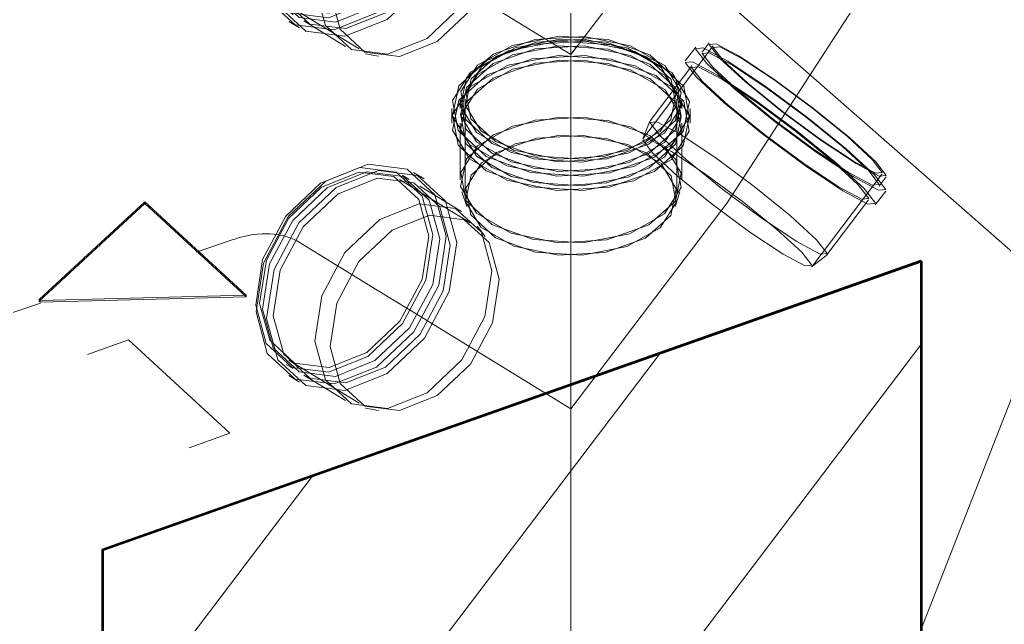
# Model space of a CAD drawing. Header units: millimetres. Extents: x 56023 to 81647, y 35036 to 59756.
# Drawn here: x 60589 to 61100, y 46674 to 46988 of the extents above; entities that cross this region are included whole.
import ezdxf

# ---------------------------------------------------------------- set-up
doc = ezdxf.new("R2010")
doc.units = ezdxf.units.MM
for name, color, linetype, lineweight in [('Марки труб', 7, 'Continuous', 20), ('Обобщенные модели', 7, 'Continuous', 20), ('Соединительные детали трубопроводов', 7, 'Continuous', 20), ('Трубы', 7, 'Continuous', 20)]:
    doc.layers.add(name, color=color, linetype=linetype, lineweight=lineweight)

# ---------------------------------------------------------------- blocks, each defined once
blk = doc.blocks.new('VK__GM__УГО_Пол для схемы_R21 - UD_УГО пола B1_1 L_500_H_250-2221098-О_Схема систем К1_К2_ АБК')
at = {"layer": 'Обобщенные модели', "lineweight": 9}
h = blk.add_hatch(dxfattribs=at)
h.set_pattern_fill('FP_2', color=256, style=0, pattern_type=2)
h.set_pattern_definition([(29.688, (63250.97, 38024.02), (-106.0659, 60.4696), [])])
h.paths.add_polyline_path([(60632.21, 46712.76), (60631.68, 46713.24), (61056.82, 46863.28), (61057.35, 46862.79)])
h = blk.add_hatch(dxfattribs=at)
h.set_pattern_fill('FP_1', color=256, style=0, pattern_type=2)
h.set_pattern_definition([(52.835, (55704.96, 57013.4), (-90.1847, 55.314), [])])
h.paths.add_polyline_path([(61057.35, 46862.79), (61057.35, 46657.4), (60632.21, 46507.37), (60632.21, 46712.76)])
h = blk.add_hatch(dxfattribs=at)
h.set_pattern_fill('FP_3', color=256, style=0, pattern_type=2)
h.set_pattern_definition([(32.616, (68178.23, 51802.39), (-55.8256, 138.5568), [])])
h.paths.add_polyline_path([(60632.21, 46507.37), (60631.68, 46507.85), (60631.68, 46713.24), (60632.21, 46712.76)])
at = {"layer": 'Обобщенные модели', "lineweight": 35}
for p, q in [((60631.68, 46713.24), (61056.82, 46863.28)), ((61057.35, 46862.79), (60632.21, 46712.76)), ((61056.82, 46863.28), (61056.82, 46657.88)), ((61057.35, 46862.79), (61056.82, 46863.28)), ((61057.35, 46657.4), (61057.35, 46862.79)), ((60631.68, 46507.85), (60631.68, 46713.24)), ((60631.68, 46713.24), (60632.21, 46712.76)), ((60632.21, 46712.76), (60632.21, 46507.37)), ((61056.82, 46657.88), (60631.68, 46507.85)), ((60632.21, 46507.37), (61057.35, 46657.4)), ((61056.82, 46657.88), (61057.35, 46657.4)), ((60631.68, 46507.85), (60632.21, 46507.37))]:
    blk.add_line(p, q, dxfattribs=at)
blk = doc.blocks.new('ADSK_ППР_Крестовина канализационная - Крестовина канализационная-4020805-О_Схема систем К1_К2_ АБК')
at = {"layer": 'Соединительные детали трубопроводов', "color": 24, "true_color": 0xa52900}
for p, q in [((60948.98, 46974.78), (60912.43, 46926.55)), ((60939.88, 46974.19), (60934.41, 46966.97)), ((60946.91, 46976.35), (60943.3, 46971.59)), ((60937.83, 46964.37), (60916.19, 46935.82)), ((60817.49, 46947.12), (60817.49, 46942.19)), ((60820.09, 46947.12), (60820.09, 46897.17)), ((60930.09, 46897.17), (60930.09, 46947.12)), ((60932.69, 46942.19), (60932.69, 46947.12)), ((60813.19, 46942.19), (60813.19, 46934.72)), ((60936.99, 46934.72), (60936.99, 46942.19)), ((60817.49, 46934.72), (60817.49, 46905.14)), ((60916.11, 46935.69), (60912.36, 46926.43)), ((60932.69, 46905.14), (60932.69, 46934.72)), ((60791.09, 46905.35), (60787.48, 46907.56)), ((60798.81, 46905.66), (60793.33, 46909.01)), ((61000.09, 46860.1), (61036.64, 46908.33)), ((60822.68, 46882.92), (60786.12, 46905.35)), ((60818.2, 46888.72), (60796.56, 46901.99)), ((61035.11, 46902), (61038.71, 46906.76)), ((60818.49, 46899.04), (60821.05, 46891.34)), ((60875.09, 46713.14), (60875.09, 46897.17)), ((60929.13, 46891.34), (60931.68, 46899.04)), ((61033.06, 46892.18), (61038.53, 46899.4)), ((60875.09, 46786.26), (60956.26, 46893.33)), ((61007.99, 46866.23), (61029.64, 46894.78)), ((60830.57, 46875.7), (60826.46, 46881.15)), ((60999.99, 46860), (61007.89, 46866.12)), ((60875.09, 46786.26), (60793.92, 46836.04)), ((60728.61, 46811.58), (60765.17, 46789.16)), ((60727.25, 46809.36), (60730.86, 46807.15)), ((60728.61, 46803.48), (60734.08, 46800.13)), ((60736.33, 46803.79), (60757.97, 46790.52)), ((60768.46, 46786.58), (60775.18, 46785.4))]:
    blk.add_line(p, q, dxfattribs=at)
for points in [[(60905.4, 46919.2, 0), (60923.65, 46929.47, 0), (60932.28, 46943.23, 0), (60929.58, 46957.76, 0), (60916.09, 46970.19, 0), (60894.48, 46978.05, 0), (60869.02, 46979.78, 0), (60844.77, 46975.04, 0)], [(60844.77, 46975.04, 0), (60826.52, 46964.78, 0), (60817.89, 46951.02, 0), (60820.59, 46936.49, 0), (60834.09, 46924.06, 0), (60855.7, 46916.2, 0), (60881.15, 46914.47, 0), (60905.4, 46919.2, 0)], [(60846.14, 46973.78, 0), (60828.72, 46963.98, 0), (60820.48, 46950.84, 0), (60823.05, 46936.97, 0), (60835.94, 46925.1, 0), (60856.57, 46917.6, 0), (60880.88, 46915.94, 0), (60904.04, 46920.46, 0)], [(60907.67, 46912.19, 0), (60927.28, 46923.22, 0), (60936.55, 46938.01, 0), (60933.65, 46953.63, 0), (60919.15, 46966.98, 0), (60895.92, 46975.42, 0), (60868.57, 46977.29, 0), (60842.51, 46972.2, 0)], [(60905.4, 46914.27, 0), (60923.65, 46924.54, 0), (60932.28, 46938.3, 0), (60929.58, 46952.83, 0), (60916.09, 46965.26, 0), (60894.48, 46973.12, 0), (60869.02, 46974.85, 0), (60844.77, 46970.12, 0)], [(60904.04, 46920.46, 0), (60921.46, 46930.26, 0), (60929.7, 46943.4, 0), (60927.12, 46957.28, 0), (60914.24, 46969.15, 0), (60893.6, 46976.65, 0), (60869.3, 46978.3, 0), (60846.14, 46973.78, 0)], [(60956.63, 46966.8, 0), (60943.7, 46973.73, 0), (60939.79, 46973.35, 0), (60945.67, 46965.72, 0), (60960.17, 46952.37, 0), (60980.42, 46935.93, 0), (61002.41, 46919.66, 0), (61021.79, 46906.79, 0)], [(60962.5, 46969.47, 0), (60950.47, 46975.92, 0), (60946.83, 46975.57, 0), (60952.3, 46968.47, 0), (60965.8, 46956.05, 0), (60984.64, 46940.75, 0), (61005.1, 46925.61, 0), (61023.13, 46913.63, 0)], [(60963.86, 46968.21, 0), (60952.38, 46974.37, 0), (60948.91, 46974.03, 0), (60954.13, 46967.26, 0), (60967.02, 46955.39, 0), (60985.01, 46940.79, 0), (61004.55, 46926.33, 0), (61021.76, 46914.89, 0)], [(60842.51, 46972.2, 0), (60822.9, 46961.17, 0), (60813.63, 46946.38, 0), (60816.53, 46930.76, 0), (60831.03, 46917.41, 0), (60854.25, 46908.96, 0), (60881.61, 46907.1, 0), (60907.67, 46912.19, 0)], [(60844.77, 46970.12, 0), (60826.52, 46959.85, 0), (60817.89, 46946.09, 0), (60820.59, 46931.56, 0), (60834.09, 46919.13, 0), (60855.7, 46911.27, 0), (60881.15, 46909.54, 0), (60905.4, 46914.27, 0)], [(60907.67, 46904.71, 0), (60927.28, 46915.74, 0), (60936.55, 46930.53, 0), (60933.65, 46946.15, 0), (60919.15, 46959.5, 0), (60895.92, 46967.95, 0), (60868.57, 46969.81, 0), (60842.51, 46964.72, 0)], [(60958.89, 46964.72, 0), (60946.86, 46971.17, 0), (60943.23, 46970.81, 0), (60948.7, 46963.71, 0), (60962.19, 46951.29, 0), (60981.03, 46935.99, 0), (61001.49, 46920.85, 0), (61019.52, 46908.87, 0)], [(61023.13, 46913.63, 0), (61035.15, 46907.18, 0), (61038.79, 46907.54, 0), (61033.32, 46914.63, 0), (61019.83, 46927.06, 0), (61000.99, 46942.35, 0), (60980.52, 46957.49, 0), (60962.5, 46969.47, 0)], [(60842.51, 46964.72, 0), (60822.9, 46953.69, 0), (60813.63, 46938.9, 0), (60816.53, 46923.29, 0), (60831.03, 46909.93, 0), (60854.25, 46901.49, 0), (60881.61, 46899.62, 0), (60907.67, 46904.71, 0)], [(60905.4, 46906.8, 0), (60923.65, 46917.06, 0), (60932.28, 46930.82, 0), (60929.58, 46945.36, 0), (60916.09, 46957.78, 0), (60894.48, 46965.64, 0), (60869.02, 46967.37, 0), (60844.77, 46962.64, 0)], [(60951.15, 46959.58, 0), (60938.23, 46966.51, 0), (60934.32, 46966.13, 0), (60940.2, 46958.51, 0), (60954.7, 46945.15, 0), (60974.95, 46928.71, 0), (60996.94, 46912.45, 0), (61016.31, 46899.57, 0)], [(60953.42, 46957.5, 0), (60941.39, 46963.95, 0), (60937.76, 46963.59, 0), (60943.22, 46956.5, 0), (60956.72, 46944.07, 0), (60975.56, 46928.77, 0), (60996.02, 46913.64, 0), (61014.05, 46901.65, 0)], [(61021.79, 46906.79, 0), (61034.71, 46899.86, 0), (61038.62, 46900.24, 0), (61032.74, 46907.86, 0), (61018.24, 46921.22, 0), (60997.99, 46937.66, 0), (60976, 46953.92, 0), (60956.63, 46966.8, 0)], [(61019.52, 46908.87, 0), (61031.55, 46902.42, 0), (61035.18, 46902.78, 0), (61029.71, 46909.87, 0), (61016.22, 46922.3, 0), (60997.38, 46937.6, 0), (60976.92, 46952.73, 0), (60958.89, 46964.72, 0)], [(61021.76, 46914.89, 0), (61033.24, 46908.73, 0), (61036.72, 46909.07, 0), (61031.49, 46915.85, 0), (61018.61, 46927.71, 0), (61000.62, 46942.32, 0), (60981.08, 46956.77, 0), (60963.86, 46968.21, 0)], [(60844.77, 46962.64, 0), (60826.52, 46952.37, 0), (60817.89, 46938.61, 0), (60820.59, 46924.08, 0), (60834.09, 46911.65, 0), (60855.7, 46903.8, 0), (60881.15, 46902.06, 0), (60905.4, 46906.8, 0)], [(61016.31, 46899.57, 0), (61029.24, 46892.64, 0), (61033.14, 46893.02, 0), (61027.27, 46900.65, 0), (61012.77, 46914, 0), (60992.52, 46930.44, 0), (60970.53, 46946.71, 0), (60951.15, 46959.58, 0)], [(61014.05, 46901.65, 0), (61026.07, 46895.2, 0), (61029.71, 46895.56, 0), (61024.24, 46902.66, 0), (61010.75, 46915.08, 0), (60991.91, 46930.38, 0), (60971.45, 46945.52, 0), (60953.42, 46957.5, 0)], [(60905.41, 46877.22, 0), (60923.65, 46887.48, 0), (60932.28, 46901.25, 0), (60929.58, 46915.78, 0), (60916.09, 46928.2, 0), (60894.48, 46936.06, 0), (60869.02, 46937.8, 0), (60844.77, 46933.06, 0)], [(60844.77, 46933.06, 0), (60826.52, 46922.8, 0), (60817.9, 46909.04, 0), (60820.59, 46894.5, 0), (60834.09, 46882.08, 0), (60855.7, 46874.22, 0), (60881.15, 46872.49, 0), (60905.41, 46877.22, 0)], [(60931.77, 46928.95, 0), (60919.75, 46935.4, 0), (60916.11, 46935.04, 0), (60921.58, 46927.95, 0), (60935.07, 46915.52, 0), (60953.92, 46900.22, 0), (60974.38, 46885.08, 0), (60992.41, 46873.1, 0)], [(60846.14, 46923.83, 0), (60869.3, 46928.35, 0), (60893.6, 46926.7, 0), (60914.24, 46919.19, 0), (60927.12, 46907.33, 0), (60929.7, 46893.45, 0), (60921.46, 46880.31, 0), (60904.04, 46870.51, 0)], [(60992.41, 46873.1, 0), (61004.43, 46866.65, 0), (61008.07, 46867.01, 0), (61002.6, 46874.1, 0), (60989.11, 46886.53, 0), (60970.26, 46901.83, 0), (60949.8, 46916.96, 0), (60931.77, 46928.95, 0)], [(60904.04, 46870.51, 0), (60880.88, 46865.99, 0), (60856.57, 46867.64, 0), (60835.94, 46875.15, 0), (60823.05, 46887.01, 0), (60820.48, 46900.89, 0), (60828.72, 46914.03, 0), (60846.14, 46923.83, 0)], [(60985.2, 46866.67, 0), (60967.99, 46878.11, 0), (60948.45, 46892.56, 0), (60930.46, 46907.17, 0), (60917.57, 46919.03, 0), (60912.35, 46925.81, 0), (60915.83, 46926.15, 0), (60927.31, 46919.99, 0)], [(60927.31, 46919.99, 0), (60944.52, 46908.55, 0), (60964.06, 46894.09, 0), (60982.05, 46879.49, 0), (60994.94, 46867.62, 0), (61000.16, 46860.85, 0), (60996.68, 46860.51, 0), (60985.2, 46866.67, 0)], [(60793.55, 46826.24, 0), (60806.47, 46850.52, 0), (60810.38, 46875.92, 0), (60804.5, 46897.43, 0), (60790.01, 46910.79, 0), (60769.76, 46913.34, 0), (60747.77, 46904.58, 0), (60728.39, 46886.25, 0)], [(60787.68, 46830.54, 0), (60799.7, 46853.13, 0), (60803.34, 46876.77, 0), (60797.87, 46896.79, 0), (60784.38, 46909.21, 0), (60765.54, 46911.59, 0), (60745.08, 46903.44, 0), (60727.05, 46886.38, 0)], [(60786.31, 46831.8, 0), (60797.79, 46853.37, 0), (60801.27, 46875.94, 0), (60796.04, 46895.06, 0), (60783.16, 46906.92, 0), (60765.17, 46909.19, 0), (60745.63, 46901.41, 0), (60728.42, 46885.12, 0)], [(60791.29, 46828.33, 0), (60803.31, 46850.91, 0), (60806.95, 46874.56, 0), (60801.48, 46894.57, 0), (60787.99, 46907, 0), (60769.14, 46909.37, 0), (60748.68, 46901.23, 0), (60730.65, 46884.17, 0)], [(60799.02, 46822.89, 0), (60811.94, 46847.16, 0), (60815.85, 46872.57, 0), (60809.98, 46894.08, 0), (60795.48, 46907.43, 0), (60775.23, 46909.98, 0), (60753.24, 46901.23, 0), (60733.86, 46882.9, 0)], [(60796.76, 46824.97, 0), (60808.78, 46847.56, 0), (60812.42, 46871.2, 0), (60806.95, 46891.22, 0), (60793.46, 46903.64, 0), (60774.62, 46906.02, 0), (60754.15, 46897.87, 0), (60736.13, 46880.81, 0)], [(60818.4, 46811.7, 0), (60830.43, 46834.28, 0), (60834.07, 46857.93, 0), (60828.6, 46877.94, 0), (60815.1, 46890.37, 0), (60796.26, 46892.74, 0), (60775.8, 46884.6, 0), (60757.77, 46867.54, 0)], [(60764.97, 46862.7, 0), (60782.19, 46878.99, 0), (60801.73, 46886.77, 0), (60819.72, 46884.5, 0), (60832.6, 46872.63, 0), (60837.82, 46853.52, 0), (60834.35, 46830.95, 0), (60822.87, 46809.38, 0)], [(60727.05, 46886.38, 0), (60715.02, 46863.8, 0), (60711.39, 46840.15, 0), (60716.86, 46820.14, 0), (60730.35, 46807.71, 0), (60749.19, 46805.34, 0), (60769.65, 46813.48, 0), (60787.68, 46830.54, 0)], [(60728.39, 46886.25, 0), (60715.47, 46861.98, 0), (60711.56, 46836.57, 0), (60717.44, 46815.06, 0), (60731.94, 46801.71, 0), (60752.19, 46799.16, 0), (60774.18, 46807.91, 0), (60793.55, 46826.24, 0)], [(60728.42, 46885.12, 0), (60716.93, 46863.56, 0), (60713.46, 46840.98, 0), (60718.68, 46821.87, 0), (60731.57, 46810, 0), (60749.56, 46807.73, 0), (60769.1, 46815.51, 0), (60786.31, 46831.8, 0)], [(60730.65, 46884.17, 0), (60718.63, 46861.58, 0), (60714.99, 46837.94, 0), (60720.46, 46817.92, 0), (60733.95, 46805.5, 0), (60752.8, 46803.12, 0), (60773.26, 46811.27, 0), (60791.29, 46828.33, 0)], [(60733.86, 46882.9, 0), (60720.94, 46858.63, 0), (60717.03, 46833.22, 0), (60722.91, 46811.71, 0), (60737.41, 46798.35, 0), (60757.66, 46795.8, 0), (60779.65, 46804.56, 0), (60799.02, 46822.89, 0)], [(60736.13, 46880.81, 0), (60724.1, 46858.23, 0), (60720.46, 46834.58, 0), (60725.93, 46814.57, 0), (60739.43, 46802.14, 0), (60758.27, 46799.77, 0), (60778.73, 46807.92, 0), (60796.76, 46824.97, 0)], [(60757.77, 46867.54, 0), (60745.75, 46844.95, 0), (60742.11, 46821.31, 0), (60747.58, 46801.29, 0), (60761.07, 46788.87, 0), (60779.91, 46786.49, 0), (60800.38, 46794.64, 0), (60818.4, 46811.7, 0)], [(60822.87, 46809.38, 0), (60805.66, 46793.09, 0), (60786.12, 46785.31, 0), (60768.12, 46787.58, 0), (60755.24, 46799.44, 0), (60750.02, 46818.56, 0), (60753.49, 46841.13, 0), (60764.97, 46862.7, 0)]]:
    blk.add_polyline3d(points, dxfattribs=at)
blk = doc.blocks.new('ADSK_ППР_Отвод канализационный_Составной - Отвод раструбный-3957671-О_Схема систем К1_К2_ АБК')
at = {"layer": 'Соединительные детали трубопроводов', "color": 24, "true_color": 0xa52900}
for p, q in [((60700.55, 46874.45), (60699.17, 46873.99)), ((60734.48, 46872.5), (60774.53, 46847.93))]:
    blk.add_line(p, q, dxfattribs=at)
blk.add_ellipse((60699.67, 46826.58), major_axis=(39.22, 42.59), ratio=0.698561, start_param=0.136491, end_param=0.90403, dxfattribs=at)
blk = doc.blocks.new('ADSK_ППР_Крестовина канализационная - Крестовина канализационная-2632724-О_Схема систем К1_К2_ АБК')
at = {"layer": 'Соединительные детали трубопроводов', "color": 24, "true_color": 0xa52900}
for p, q in [((60948.98, 47158.81), (60912.42, 47110.59)), ((60939.88, 47158.22), (60934.4, 47151)), ((60946.91, 47160.38), (60943.3, 47155.62)), ((60937.83, 47148.4), (60916.19, 47119.85)), ((60817.49, 47131.16), (60817.49, 47126.23)), ((60820.09, 47131.16), (60820.09, 47081.2)), ((60930.09, 47081.2), (60930.09, 47131.16)), ((60932.69, 47126.23), (60932.69, 47131.16)), ((60813.19, 47126.23), (60813.19, 47118.75)), ((60936.99, 47118.75), (60936.99, 47126.23)), ((60817.49, 47118.75), (60817.49, 47089.17)), ((60916.11, 47119.72), (60912.35, 47110.46)), ((60932.69, 47089.17), (60932.69, 47118.75)), ((60791.09, 47089.38), (60787.48, 47091.59)), ((60798.8, 47089.69), (60793.33, 47093.05)), ((61000.08, 47044.13), (61036.64, 47092.36)), ((60822.68, 47066.96), (60786.12, 47089.38)), ((60818.2, 47072.75), (60796.56, 47086.03)), ((61035.11, 47086.03), (61038.71, 47090.79)), ((60818.49, 47083.07), (60821.05, 47075.37)), ((60875.09, 46897.17), (60875.09, 47081.2)), ((60929.13, 47075.37), (60931.68, 47083.07)), ((61033.06, 47076.21), (61038.53, 47083.43)), ((60875.09, 46970.29), (60956.25, 47077.36)), ((61007.99, 47050.26), (61029.63, 47078.81)), ((60830.56, 47059.73), (60826.46, 47065.19)), ((60999.98, 47044.03), (61007.89, 47050.15)), ((60875.09, 46970.29), (60793.92, 47020.07)), ((60728.61, 46995.61), (60765.16, 46973.19)), ((60727.25, 46993.39), (60730.86, 46991.18)), ((60728.61, 46987.51), (60734.08, 46984.16)), ((60736.33, 46987.82), (60757.97, 46974.55)), ((60768.46, 46970.61), (60775.18, 46969.43)), ((60817.49, 46947.12), (60817.49, 46942.19)), ((60820.09, 46947.12), (60820.09, 46897.17)), ((60930.09, 46897.17), (60930.09, 46947.12)), ((60932.69, 46942.19), (60932.69, 46947.12)), ((60813.19, 46942.19), (60813.19, 46934.72)), ((60936.99, 46934.72), (60936.99, 46942.19)), ((60817.49, 46934.72), (60817.49, 46905.14)), ((60932.69, 46905.14), (60932.69, 46934.72)), ((60818.49, 46899.04), (60821.05, 46891.34)), ((60929.13, 46891.34), (60931.68, 46899.04))]:
    blk.add_line(p, q, dxfattribs=at)
for points in [[(60905.4, 47103.23, 0), (60923.65, 47113.5, 0), (60932.28, 47127.26, 0), (60929.58, 47141.79, 0), (60916.09, 47154.22, 0), (60894.48, 47162.08, 0), (60869.02, 47163.81, 0), (60844.77, 47159.08, 0)], [(60844.77, 47159.08, 0), (60826.52, 47148.81, 0), (60817.89, 47135.05, 0), (60820.59, 47120.52, 0), (60834.09, 47108.09, 0), (60855.7, 47100.23, 0), (60881.15, 47098.5, 0), (60905.4, 47103.23, 0)], [(60846.14, 47157.82, 0), (60828.71, 47148.02, 0), (60820.48, 47134.88, 0), (60823.05, 47121, 0), (60835.94, 47109.13, 0), (60856.57, 47101.63, 0), (60880.88, 47099.97, 0), (60904.04, 47104.49, 0)], [(60907.67, 47096.22, 0), (60927.28, 47107.25, 0), (60936.55, 47122.04, 0), (60933.65, 47137.66, 0), (60919.15, 47151.01, 0), (60895.92, 47159.46, 0), (60868.57, 47161.32, 0), (60842.51, 47156.23, 0)], [(60905.4, 47098.3, 0), (60923.65, 47108.57, 0), (60932.28, 47122.33, 0), (60929.58, 47136.86, 0), (60916.09, 47149.29, 0), (60894.48, 47157.15, 0), (60869.02, 47158.88, 0), (60844.77, 47154.15, 0)], [(60904.04, 47104.49, 0), (60921.46, 47114.3, 0), (60929.7, 47127.44, 0), (60927.12, 47141.31, 0), (60914.24, 47153.18, 0), (60893.6, 47160.68, 0), (60869.3, 47162.34, 0), (60846.14, 47157.82, 0)], [(60956.62, 47150.83, 0), (60943.7, 47157.76, 0), (60939.79, 47157.38, 0), (60945.67, 47149.76, 0), (60960.17, 47136.4, 0), (60980.42, 47119.96, 0), (61002.41, 47103.7, 0), (61021.78, 47090.82, 0)], [(60962.49, 47153.51, 0), (60950.47, 47159.96, 0), (60946.83, 47159.6, 0), (60952.3, 47152.51, 0), (60965.79, 47140.08, 0), (60984.64, 47124.78, 0), (61005.1, 47109.64, 0), (61023.13, 47097.66, 0)], [(60963.86, 47152.25, 0), (60952.38, 47158.41, 0), (60948.91, 47158.06, 0), (60954.13, 47151.29, 0), (60967.01, 47139.43, 0), (60985.01, 47124.82, 0), (61004.55, 47110.36, 0), (61021.76, 47098.92, 0)], [(60842.51, 47156.23, 0), (60822.9, 47145.2, 0), (60813.62, 47130.41, 0), (60816.52, 47114.79, 0), (60831.02, 47101.44, 0), (60854.25, 47093, 0), (60881.6, 47091.13, 0), (60907.67, 47096.22, 0)], [(60844.77, 47154.15, 0), (60826.52, 47143.88, 0), (60817.89, 47130.12, 0), (60820.59, 47115.59, 0), (60834.09, 47103.16, 0), (60855.7, 47095.3, 0), (60881.15, 47093.57, 0), (60905.4, 47098.3, 0)], [(60907.67, 47088.74, 0), (60927.28, 47099.77, 0), (60936.55, 47114.56, 0), (60933.65, 47130.18, 0), (60919.15, 47143.54, 0), (60895.92, 47151.98, 0), (60868.57, 47153.84, 0), (60842.51, 47148.76, 0)], [(60958.89, 47148.75, 0), (60946.86, 47155.2, 0), (60943.23, 47154.84, 0), (60948.69, 47147.75, 0), (60962.19, 47135.32, 0), (60981.03, 47120.02, 0), (61001.49, 47104.89, 0), (61019.52, 47092.9, 0)], [(61023.13, 47097.66, 0), (61035.15, 47091.21, 0), (61038.79, 47091.57, 0), (61033.32, 47098.66, 0), (61019.83, 47111.09, 0), (61000.99, 47126.39, 0), (60980.52, 47141.52, 0), (60962.49, 47153.51, 0)], [(60842.51, 47148.76, 0), (60822.9, 47137.72, 0), (60813.62, 47122.94, 0), (60816.52, 47107.32, 0), (60831.02, 47093.96, 0), (60854.25, 47085.52, 0), (60881.6, 47083.66, 0), (60907.67, 47088.74, 0)], [(60905.4, 47090.83, 0), (60923.65, 47101.09, 0), (60932.28, 47114.85, 0), (60929.58, 47129.39, 0), (60916.09, 47141.81, 0), (60894.48, 47149.67, 0), (60869.02, 47151.41, 0), (60844.77, 47146.67, 0)], [(60951.15, 47143.61, 0), (60938.23, 47150.55, 0), (60934.32, 47150.16, 0), (60940.2, 47142.54, 0), (60954.7, 47129.19, 0), (60974.95, 47112.75, 0), (60996.94, 47096.48, 0), (61016.31, 47083.6, 0)], [(60953.42, 47141.53, 0), (60941.39, 47147.98, 0), (60937.75, 47147.62, 0), (60943.22, 47140.53, 0), (60956.72, 47128.1, 0), (60975.56, 47112.81, 0), (60996.02, 47097.67, 0), (61014.05, 47085.69, 0)], [(61021.78, 47090.82, 0), (61034.71, 47083.89, 0), (61038.61, 47084.27, 0), (61032.74, 47091.9, 0), (61018.24, 47105.25, 0), (60997.99, 47121.69, 0), (60976, 47137.96, 0), (60956.62, 47150.83, 0)], [(61019.52, 47092.9, 0), (61031.54, 47086.45, 0), (61035.18, 47086.81, 0), (61029.71, 47093.9, 0), (61016.22, 47106.33, 0), (60997.38, 47121.63, 0), (60976.92, 47136.77, 0), (60958.89, 47148.75, 0)], [(61021.76, 47098.92, 0), (61033.24, 47092.76, 0), (61036.71, 47093.1, 0), (61031.49, 47099.88, 0), (61018.61, 47111.74, 0), (61000.62, 47126.35, 0), (60981.08, 47140.81, 0), (60963.86, 47152.25, 0)], [(60844.77, 47146.67, 0), (60826.52, 47136.41, 0), (60817.89, 47122.65, 0), (60820.59, 47108.11, 0), (60834.09, 47095.69, 0), (60855.7, 47087.83, 0), (60881.15, 47086.09, 0), (60905.4, 47090.83, 0)], [(61016.31, 47083.6, 0), (61029.23, 47076.67, 0), (61033.14, 47077.05, 0), (61027.27, 47084.68, 0), (61012.77, 47098.03, 0), (60992.52, 47114.47, 0), (60970.53, 47130.74, 0), (60951.15, 47143.61, 0)], [(61014.05, 47085.69, 0), (61026.07, 47079.24, 0), (61029.71, 47079.59, 0), (61024.24, 47086.69, 0), (61010.75, 47099.11, 0), (60991.91, 47114.41, 0), (60971.44, 47129.55, 0), (60953.42, 47141.53, 0)], [(60905.4, 47061.25, 0), (60923.65, 47071.52, 0), (60932.28, 47085.28, 0), (60929.58, 47099.81, 0), (60916.09, 47112.24, 0), (60894.48, 47120.1, 0), (60869.02, 47121.83, 0), (60844.77, 47117.09, 0)], [(60844.77, 47117.09, 0), (60826.52, 47106.83, 0), (60817.89, 47093.07, 0), (60820.59, 47078.54, 0), (60834.09, 47066.11, 0), (60855.7, 47058.25, 0), (60881.15, 47056.52, 0), (60905.4, 47061.25, 0)], [(60931.77, 47112.98, 0), (60919.75, 47119.43, 0), (60916.11, 47119.07, 0), (60921.58, 47111.98, 0), (60935.07, 47099.55, 0), (60953.91, 47084.25, 0), (60974.38, 47069.12, 0), (60992.41, 47057.13, 0)], [(60846.14, 47107.86, 0), (60869.3, 47112.38, 0), (60893.6, 47110.73, 0), (60914.24, 47103.22, 0), (60927.12, 47091.36, 0), (60929.7, 47077.48, 0), (60921.46, 47064.34, 0), (60904.04, 47054.54, 0)], [(60992.41, 47057.13, 0), (61004.43, 47050.68, 0), (61008.07, 47051.04, 0), (61002.6, 47058.14, 0), (60989.11, 47070.56, 0), (60970.26, 47085.86, 0), (60949.8, 47101, 0), (60931.77, 47112.98, 0)], [(60904.04, 47054.54, 0), (60880.88, 47050.02, 0), (60856.57, 47051.68, 0), (60835.94, 47059.18, 0), (60823.05, 47071.04, 0), (60820.48, 47084.92, 0), (60828.71, 47098.06, 0), (60846.14, 47107.86, 0)], [(60985.2, 47050.7, 0), (60967.99, 47062.14, 0), (60948.45, 47076.59, 0), (60930.46, 47091.2, 0), (60917.57, 47103.07, 0), (60912.35, 47109.84, 0), (60915.83, 47110.18, 0), (60927.31, 47104.02, 0)], [(60927.31, 47104.02, 0), (60944.52, 47092.58, 0), (60964.06, 47078.13, 0), (60982.05, 47063.52, 0), (60994.94, 47051.65, 0), (61000.16, 47044.88, 0), (60996.68, 47044.54, 0), (60985.2, 47050.7, 0)], [(60793.55, 47010.27, 0), (60806.47, 47034.55, 0), (60810.38, 47059.96, 0), (60804.5, 47081.47, 0), (60790, 47094.82, 0), (60769.75, 47097.37, 0), (60747.76, 47088.62, 0), (60728.39, 47070.29, 0)], [(60787.68, 47014.57, 0), (60799.7, 47037.16, 0), (60803.34, 47060.8, 0), (60797.87, 47080.82, 0), (60784.38, 47093.24, 0), (60765.54, 47095.62, 0), (60745.07, 47087.47, 0), (60727.05, 47070.41, 0)], [(60786.31, 47015.83, 0), (60797.79, 47037.4, 0), (60801.27, 47059.97, 0), (60796.04, 47079.09, 0), (60783.16, 47090.95, 0), (60765.17, 47093.22, 0), (60745.63, 47085.44, 0), (60728.41, 47069.15, 0)], [(60791.29, 47012.36, 0), (60803.31, 47034.95, 0), (60806.95, 47058.59, 0), (60801.48, 47078.61, 0), (60787.99, 47091.03, 0), (60769.14, 47093.41, 0), (60748.68, 47085.26, 0), (60730.65, 47068.2, 0)], [(60799.02, 47006.92, 0), (60811.94, 47031.19, 0), (60815.85, 47056.6, 0), (60809.97, 47078.11, 0), (60795.48, 47091.46, 0), (60775.23, 47094.02, 0), (60753.24, 47085.26, 0), (60733.86, 47066.93, 0)], [(60796.76, 47009, 0), (60808.78, 47031.59, 0), (60812.42, 47055.23, 0), (60806.95, 47075.25, 0), (60793.46, 47087.68, 0), (60774.62, 47090.05, 0), (60754.15, 47081.9, 0), (60736.12, 47064.85, 0)], [(60818.4, 46995.73, 0), (60830.43, 47018.31, 0), (60834.06, 47041.96, 0), (60828.6, 47061.97, 0), (60815.1, 47074.4, 0), (60796.26, 47076.78, 0), (60775.8, 47068.63, 0), (60757.77, 47051.57, 0)], [(60764.97, 47046.73, 0), (60782.19, 47063.02, 0), (60801.72, 47070.8, 0), (60819.72, 47068.53, 0), (60832.6, 47056.67, 0), (60837.82, 47037.55, 0), (60834.35, 47014.98, 0), (60822.87, 46993.41, 0)], [(60727.05, 47070.41, 0), (60715.02, 47047.83, 0), (60711.39, 47024.18, 0), (60716.85, 47004.17, 0), (60730.35, 46991.74, 0), (60749.19, 46989.37, 0), (60769.65, 46997.52, 0), (60787.68, 47014.57, 0)], [(60728.39, 47070.29, 0), (60715.47, 47046.01, 0), (60711.56, 47020.61, 0), (60717.44, 46999.09, 0), (60731.94, 46985.74, 0), (60752.19, 46983.19, 0), (60774.18, 46991.95, 0), (60793.55, 47010.27, 0)], [(60728.41, 47069.15, 0), (60716.93, 47047.59, 0), (60713.46, 47025.01, 0), (60718.68, 47005.9, 0), (60731.57, 46994.03, 0), (60749.56, 46991.77, 0), (60769.1, 46999.55, 0), (60786.31, 47015.83, 0)], [(60730.65, 47068.2, 0), (60718.63, 47045.62, 0), (60714.99, 47021.97, 0), (60720.46, 47001.96, 0), (60733.95, 46989.53, 0), (60752.8, 46987.15, 0), (60773.26, 46995.3, 0), (60791.29, 47012.36, 0)], [(60733.86, 47066.93, 0), (60720.94, 47042.66, 0), (60717.03, 47017.25, 0), (60722.91, 46995.74, 0), (60737.41, 46982.38, 0), (60757.66, 46979.83, 0), (60779.65, 46988.59, 0), (60799.02, 47006.92, 0)], [(60736.12, 47064.85, 0), (60724.1, 47042.26, 0), (60720.46, 47018.62, 0), (60725.93, 46998.6, 0), (60739.43, 46986.17, 0), (60758.27, 46983.8, 0), (60778.73, 46991.95, 0), (60796.76, 47009, 0)], [(60757.77, 47051.57, 0), (60745.75, 47028.98, 0), (60742.11, 47005.34, 0), (60747.58, 46985.32, 0), (60761.07, 46972.9, 0), (60779.91, 46970.52, 0), (60800.38, 46978.67, 0), (60818.4, 46995.73, 0)], [(60822.87, 46993.41, 0), (60805.65, 46977.12, 0), (60786.12, 46969.34, 0), (60768.12, 46971.61, 0), (60755.24, 46983.48, 0), (60750.02, 47002.59, 0), (60753.49, 47025.17, 0), (60764.97, 47046.73, 0)], [(60924.06, 46964.41, 0), (60906.06, 46974.81, 0), (60881.92, 46979.73, 0), (60856.43, 46978.19, 0), (60834.63, 46970.5, 0), (60820.85, 46958.18, 0), (60817.81, 46943.67, 0), (60826.11, 46929.84, 0)], [(60927.72, 46960.77, 0), (60908.37, 46971.95, 0), (60882.43, 46977.23, 0), (60855.04, 46975.58, 0), (60831.61, 46967.31, 0), (60816.8, 46954.07, 0), (60813.53, 46938.48, 0), (60822.46, 46923.62, 0)], [(60924.06, 46959.48, 0), (60906.06, 46969.88, 0), (60881.92, 46974.8, 0), (60856.43, 46973.26, 0), (60834.63, 46965.57, 0), (60820.85, 46953.25, 0), (60817.81, 46938.74, 0), (60826.11, 46924.91, 0)], [(60921.85, 46963.63, 0), (60904.66, 46973.56, 0), (60881.61, 46978.26, 0), (60857.27, 46976.79, 0), (60836.46, 46969.44, 0), (60823.3, 46957.68, 0), (60820.39, 46943.82, 0), (60828.32, 46930.62, 0)], [(60927.72, 46953.29, 0), (60908.37, 46964.47, 0), (60882.43, 46969.76, 0), (60855.04, 46968.1, 0), (60831.61, 46959.84, 0), (60816.8, 46946.6, 0), (60813.53, 46931, 0), (60822.46, 46916.14, 0)], [(60924.06, 46952, 0), (60906.06, 46962.4, 0), (60881.92, 46967.32, 0), (60856.43, 46965.79, 0), (60834.63, 46958.09, 0), (60820.85, 46945.77, 0), (60817.81, 46931.26, 0), (60826.11, 46917.43, 0)], [(60826.11, 46929.84, 0), (60844.12, 46919.44, 0), (60868.25, 46914.52, 0), (60893.75, 46916.06, 0), (60915.54, 46923.75, 0), (60929.33, 46936.07, 0), (60932.37, 46950.58, 0), (60924.06, 46964.41, 0)], [(60828.32, 46930.62, 0), (60845.51, 46920.69, 0), (60868.56, 46915.99, 0), (60892.9, 46917.46, 0), (60913.72, 46924.8, 0), (60926.88, 46936.57, 0), (60929.78, 46950.43, 0), (60921.85, 46963.63, 0)], [(60822.46, 46923.62, 0), (60841.8, 46912.44, 0), (60867.74, 46907.15, 0), (60895.14, 46908.81, 0), (60918.56, 46917.07, 0), (60933.38, 46930.32, 0), (60936.64, 46945.91, 0), (60927.72, 46960.77, 0)], [(60826.11, 46924.91, 0), (60844.12, 46914.51, 0), (60868.25, 46909.59, 0), (60893.75, 46911.13, 0), (60915.54, 46918.82, 0), (60929.33, 46931.14, 0), (60932.37, 46945.65, 0), (60924.06, 46959.48, 0)], [(60822.46, 46916.14, 0), (60841.8, 46904.96, 0), (60867.74, 46899.68, 0), (60895.14, 46901.33, 0), (60918.56, 46909.6, 0), (60933.38, 46922.84, 0), (60936.64, 46938.43, 0), (60927.72, 46953.29, 0)], [(60826.11, 46917.43, 0), (60844.12, 46907.03, 0), (60868.25, 46902.11, 0), (60893.75, 46903.65, 0), (60915.54, 46911.34, 0), (60929.33, 46923.66, 0), (60932.37, 46938.18, 0), (60924.06, 46952, 0)], [(60924.06, 46922.43, 0), (60906.06, 46932.83, 0), (60881.92, 46937.75, 0), (60856.43, 46936.21, 0), (60834.63, 46928.52, 0), (60820.85, 46916.19, 0), (60817.81, 46901.68, 0), (60826.11, 46887.86, 0)], [(60828.32, 46880.67, 0), (60820.39, 46893.87, 0), (60823.3, 46907.72, 0), (60836.46, 46919.49, 0), (60857.27, 46926.83, 0), (60881.61, 46928.3, 0), (60904.66, 46923.61, 0), (60921.85, 46913.67, 0)], [(60826.11, 46887.86, 0), (60844.12, 46877.45, 0), (60868.25, 46872.54, 0), (60893.75, 46874.07, 0), (60915.54, 46881.77, 0), (60929.33, 46894.09, 0), (60932.37, 46908.6, 0), (60924.06, 46922.43, 0)], [(60921.85, 46913.67, 0), (60929.78, 46900.47, 0), (60926.88, 46886.61, 0), (60913.72, 46874.85, 0), (60892.9, 46867.5, 0), (60868.56, 46866.03, 0), (60845.51, 46870.73, 0), (60828.32, 46880.67, 0)]]:
    blk.add_polyline3d(points, dxfattribs=at)
blk = doc.blocks.new('ADSK_ППР_Переход канализационный - Переход канализационный-3970257-О_Схема систем К1_К2_ АБК')
at = {"layer": 'Соединительные детали трубопроводов', "color": 24, "true_color": 0xa52900}
for p, q in [((60653.77, 46892.96), (60598.97, 46842.18)), ((60598.98, 46843.01), (60653.79, 46893.79)), ((60653.77, 46892.96), (60653.79, 46893.79)), ((60706.41, 46844.49), (60653.77, 46892.96)), ((60653.79, 46893.79), (60706.42, 46845.31)), ((60598.98, 46843.01), (60598.97, 46842.18)), ((60598.97, 46842.18), (60599.49, 46841.7)), ((60599.51, 46842.53), (60598.98, 46843.01)), ((60706.41, 46844.49), (60599.49, 46841.7)), ((60599.49, 46841.7), (60599.51, 46842.53)), ((60706.42, 46845.31), (60599.51, 46842.53)), ((60706.42, 46845.31), (60706.41, 46844.49))]:
    blk.add_line(p, q, dxfattribs=at)
blk = doc.blocks.new('ADSK_ППР_Заглушка канализационная - Заглушка канализационная 50-2722840-О_Схема систем К1_К2_ АБК')
at = {"layer": 'Соединительные детали трубопроводов'}
for p, q in [((60624.14, 46814.53), (60645.39, 46822.03)), ((60645.39, 46822.03), (60698.03, 46773.56)), ((60698.03, 46773.56), (60676.77, 46766.06))]:
    blk.add_line(p, q, dxfattribs=at)

msp = doc.modelspace()

# ---------------------------------------------------------------- linework, layer by layer
at = {"layer": 'Марки труб'}
msp.add_line((61127.77, 46853.09), (60891.94, 46250.05), dxfattribs=at)
at = {"layer": 'Трубы', "color": 24, "true_color": 0xa52900}
for p, q in [((60754.53, 47174.45), (61308.16, 46688.81)), ((60956.26, 46893.33), (61090.86, 47101.5)), ((60699.17, 46873.99), (60680.5, 46867.72)), ((60793.92, 46836.04), (60774.53, 46847.93)), ((60254.64, 46725.34), (60599.64, 46841.14)), ((60875.09, 46408.03), (60875.09, 46713.14))]:
    msp.add_line(p, q, dxfattribs=at)

# ---------------------------------------------------------------- block references
at = {"layer": 'Обобщенные модели'}
msp.add_blockref('VK__GM__УГО_Пол для схемы_R21 - UD_УГО пола B1_1 L_500_H_250-2221098-О_Схема систем К1_К2_ АБК', (0, 0), dxfattribs=at)
at = {"layer": 'Соединительные детали трубопроводов', "color": 24, "true_color": 0xa52900}
for name in ['ADSK_ППР_Крестовина канализационная - Крестовина канализационная-2632724-О_Схема систем К1_К2_ АБК', 'ADSK_ППР_Крестовина канализационная - Крестовина канализационная-4020805-О_Схема систем К1_К2_ АБК', 'ADSK_ППР_Переход канализационный - Переход канализационный-3970257-О_Схема систем К1_К2_ АБК', 'ADSK_ППР_Отвод канализационный_Составной - Отвод раструбный-3957671-О_Схема систем К1_К2_ АБК']:
    msp.add_blockref(name, (0, 0), dxfattribs=at)
at = {"layer": 'Соединительные детали трубопроводов'}
msp.add_blockref('ADSK_ППР_Заглушка канализационная - Заглушка канализационная 50-2722840-О_Схема систем К1_К2_ АБК', (0, 0), dxfattribs=at)

doc.saveas('drawing.dxf')
